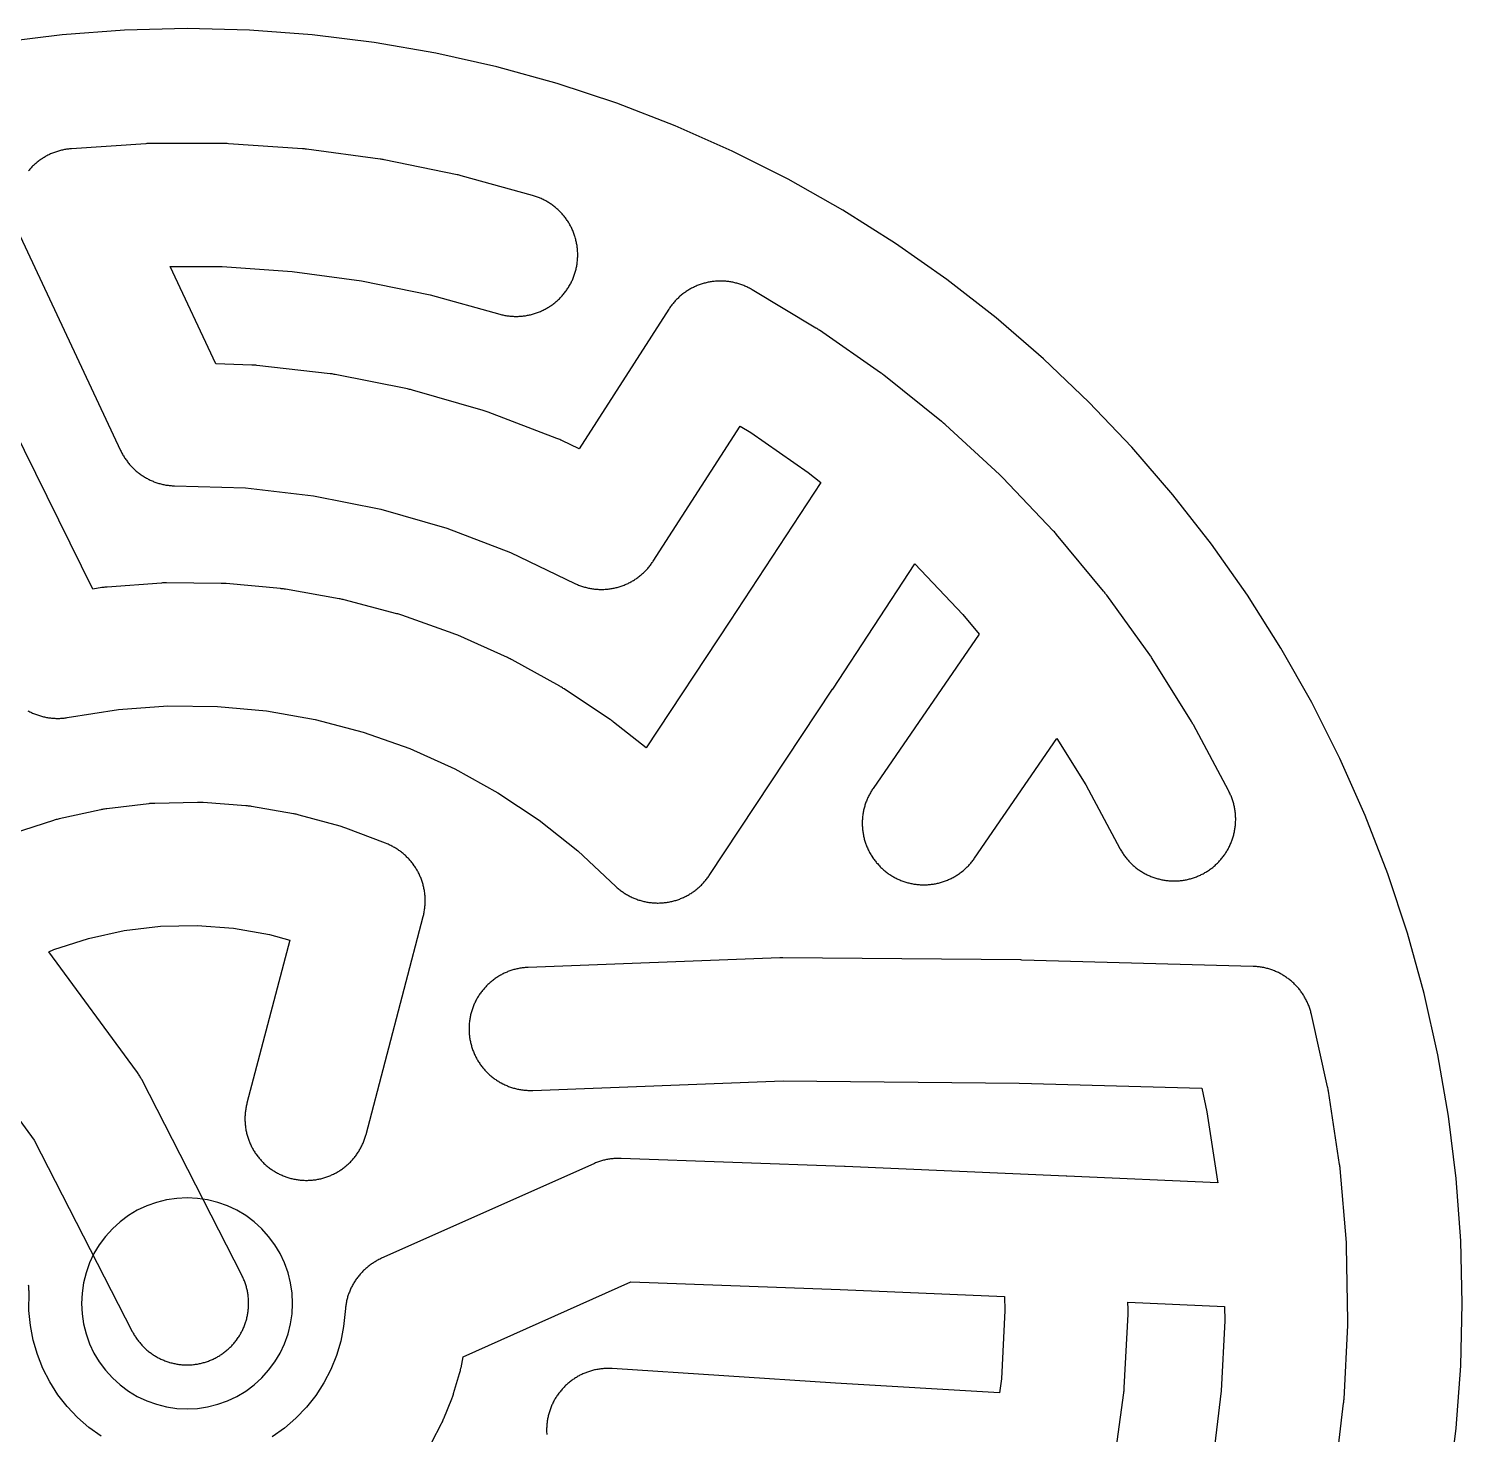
# Model space of a CAD drawing. Header units: millimetres. Extents: x -145 to 145, y -145 to 145.
# Drawn here: x -18 to 145, y -14.9 to 145 of the extents above; entities that cross this region are included whole.
import ezdxf

# ---------------------------------------------------------------- set-up
doc = ezdxf.new("R2010")
doc.units = ezdxf.units.MM
doc.layers.add('BOUNDARY', color=3, linetype='CONTINUOUS')
doc.layers.add('CORRIDORS', color=1, linetype='CONTINUOUS')

msp = doc.modelspace()

# ---------------------------------------------------------------- linework, layer by layer
at = {"layer": 'BOUNDARY'}
msp.add_lwpolyline([(143.431, -21.276), (144.302, -14.212), (144.825, -7.115), (145, 0), (144.825, 7.115), (144.302, 14.212), (143.431, 21.276), (142.214, 28.288), (140.655, 35.232), (138.756, 42.091), (136.524, 48.849), (133.963, 55.489), (131.078, 61.995), (127.879, 68.353), (124.371, 74.545), (120.563, 80.558), (116.465, 86.376), (112.087, 91.987), (107.438, 97.376), (102.53, 102.53), (97.376, 107.438), (91.987, 112.087), (86.376, 116.465), (80.558, 120.563), (74.545, 124.371), (68.353, 127.879), (61.995, 131.078), (55.489, 133.963), (48.849, 136.524), (42.091, 138.756), (35.232, 140.655), (28.288, 142.214), (21.276, 143.431), (14.212, 144.302), (7.115, 144.825), (0, 145), (-7.115, 144.825), (-14.212, 144.302), (-21.276, 143.431)], dxfattribs=at)
msp.add_lwpolyline([(12, 0), (11.942, 1.176), (11.769, 2.341), (11.483, 3.483), (11.087, 4.592), (10.583, 5.657), (9.978, 6.667), (9.276, 7.613), (8.485, 8.485), (7.613, 9.276), (6.667, 9.978), (5.657, 10.583), (4.592, 11.087), (3.483, 11.483), (2.341, 11.769), (1.176, 11.942), (0, 12), (-1.176, 11.942), (-2.341, 11.769), (-3.483, 11.483), (-4.592, 11.087), (-5.657, 10.583), (-6.667, 9.978), (-7.613, 9.276), (-8.485, 8.485), (-9.276, 7.613), (-9.978, 6.667), (-10.583, 5.657), (-11.087, 4.592), (-11.483, 3.483), (-11.769, 2.341), (-11.942, 1.176), (-12, 0), (-11.942, -1.176), (-11.769, -2.341), (-11.483, -3.483), (-11.087, -4.592), (-10.583, -5.657), (-9.978, -6.667), (-9.276, -7.613), (-8.485, -8.485), (-7.613, -9.276), (-6.667, -9.978), (-5.657, -10.583), (-4.592, -11.087), (-3.483, -11.483), (-2.341, -11.769), (-1.176, -11.942), (0, -12), (1.176, -11.942), (2.341, -11.769), (3.483, -11.483), (4.592, -11.087), (5.657, -10.583), (6.667, -9.978), (7.613, -9.276), (8.485, -8.485), (9.276, -7.613), (9.978, -6.667), (10.583, -5.657), (11.087, -4.592), (11.483, -3.483), (11.769, -2.341), (11.942, -1.176)], close=True, dxfattribs=at)
at = {"layer": 'CORRIDORS'}
for points in [[(-18.093, 67.412), (-17.989, 67.355), (-17.884, 67.301), (-17.778, 67.248), (-17.671, 67.197), (-17.564, 67.148), (-17.455, 67.101), (-17.346, 67.055), (-17.236, 67.012), (-17.125, 66.97), (-17.014, 66.93), (-16.902, 66.892), (-16.789, 66.856), (-16.676, 66.822), (-16.562, 66.789), (-16.448, 66.759), (-16.333, 66.731), (-16.217, 66.704), (-16.102, 66.68), (-15.985, 66.657), (-15.869, 66.637), (-15.752, 66.618), (-15.635, 66.601), (-15.518, 66.587), (-15.4, 66.574), (-15.282, 66.563), (-15.164, 66.555), (-15.046, 66.548), (-14.928, 66.543), (-14.809, 66.541), (-14.691, 66.54), (-14.573, 66.541), (-14.454, 66.545), (-14.336, 66.55), (-14.218, 66.557), (-14.1, 66.567), (-13.982, 66.578), (-13.865, 66.591), (-13.748, 66.606), (-13.623, 66.625), (-7.784, 67.543), (-2.183, 67.955), (3.449, 67.903), (9.032, 67.387), (14.58, 66.409), (20.007, 64.983), (25.318, 63.106), (30.434, 60.805), (35.348, 58.088), (40.031, 54.966), (44.432, 51.476), (48.742, 47.434), (48.829, 47.353), (48.917, 47.275), (49.007, 47.197), (49.098, 47.122), (49.19, 47.048), (49.284, 46.975), (49.378, 46.904), (49.474, 46.835), (49.571, 46.767), (49.669, 46.701), (49.769, 46.636), (49.869, 46.574), (49.97, 46.513), (50.073, 46.453), (50.176, 46.396), (50.28, 46.34), (50.386, 46.286), (50.492, 46.234), (50.599, 46.183), (50.707, 46.135), (50.815, 46.088), (50.925, 46.043), (51.035, 46), (51.146, 45.959), (51.257, 45.919), (51.37, 45.882), (51.482, 45.846), (51.596, 45.812), (51.71, 45.781), (51.824, 45.751), (51.939, 45.723), (52.055, 45.697), (52.171, 45.673), (52.287, 45.651), (52.404, 45.631), (52.521, 45.613), (52.638, 45.597), (52.755, 45.583), (52.873, 45.571), (52.991, 45.561), (53.109, 45.553), (53.227, 45.547), (53.345, 45.542), (53.464, 45.54), (53.582, 45.54), (53.7, 45.542), (53.818, 45.546), (53.937, 45.552), (54.055, 45.56), (54.173, 45.57), (54.29, 45.581), (54.408, 45.595), (54.525, 45.611), (54.642, 45.629), (54.759, 45.649), (54.875, 45.67), (54.991, 45.694), (55.106, 45.72), (55.222, 45.747), (55.336, 45.777), (55.45, 45.808), (55.564, 45.842), (55.677, 45.877), (55.789, 45.914), (55.901, 45.954), (56.012, 45.995), (56.122, 46.037), (56.231, 46.082), (56.34, 46.129), (56.448, 46.177), (56.555, 46.227), (56.661, 46.279), (56.767, 46.333), (56.871, 46.389), (56.975, 46.446), (57.077, 46.505), (57.179, 46.566), (57.279, 46.629), (57.379, 46.693), (57.477, 46.759), (57.574, 46.826), (57.67, 46.896), (57.765, 46.966), (57.858, 47.039), (57.951, 47.113), (58.042, 47.188), (58.132, 47.265), (58.22, 47.344), (58.307, 47.424), (58.393, 47.505), (58.478, 47.588), (58.561, 47.672), (58.642, 47.758), (58.722, 47.845), (58.801, 47.934), (58.878, 48.023), (58.954, 48.114), (59.028, 48.207), (59.1, 48.3), (59.171, 48.395), (59.24, 48.491), (59.308, 48.588), (59.366, 48.674), (73.396, 69.854), (73.412, 69.879), (82.751, 84.11), (88.225, 78.353), (90.08, 76.116), (78.005, 58.58), (77.938, 58.482), (77.874, 58.383), (77.811, 58.283), (77.75, 58.181), (77.69, 58.079), (77.632, 57.976), (77.576, 57.872), (77.522, 57.766), (77.47, 57.66), (77.419, 57.553), (77.37, 57.446), (77.323, 57.337), (77.278, 57.228), (77.235, 57.118), (77.193, 57.007), (77.154, 56.895), (77.116, 56.783), (77.08, 56.67), (77.046, 56.557), (77.014, 56.443), (76.984, 56.329), (76.956, 56.214), (76.93, 56.098), (76.906, 55.982), (76.884, 55.866), (76.863, 55.75), (76.845, 55.633), (76.829, 55.516), (76.815, 55.398), (76.802, 55.28), (76.792, 55.163), (76.784, 55.045), (76.777, 54.926), (76.773, 54.808), (76.77, 54.69), (76.77, 54.572), (76.772, 54.453), (76.775, 54.335), (76.781, 54.217), (76.789, 54.099), (76.798, 53.981), (76.81, 53.863), (76.824, 53.746), (76.839, 53.628), (76.857, 53.511), (76.876, 53.395), (76.898, 53.278), (76.921, 53.162), (76.947, 53.047), (76.974, 52.932), (77.004, 52.817), (77.035, 52.703), (77.068, 52.589), (77.103, 52.476), (77.14, 52.364), (77.179, 52.252), (77.22, 52.141), (77.263, 52.031), (77.307, 51.921), (77.353, 51.812), (77.402, 51.704), (77.452, 51.597), (77.503, 51.491), (77.557, 51.385), (77.612, 51.281), (77.67, 51.177), (77.729, 51.074), (77.789, 50.973), (77.851, 50.872), (77.981, 50.674), (78.049, 50.577), (78.118, 50.481), (78.188, 50.386), (78.26, 50.292), (78.334, 50.2), (78.409, 50.108), (78.486, 50.018), (78.644, 49.842), (78.726, 49.757), (78.809, 49.672), (78.893, 49.589), (78.978, 49.507), (79.065, 49.427), (79.154, 49.348), (79.243, 49.271), (79.334, 49.195), (79.426, 49.121), (79.52, 49.048), (79.614, 48.977), (79.71, 48.908), (79.807, 48.84), (79.905, 48.774), (80.004, 48.709), (80.105, 48.646), (80.206, 48.585), (80.308, 48.526), (80.412, 48.468), (80.516, 48.412), (80.621, 48.358), (80.727, 48.306), (80.834, 48.255), (80.942, 48.207), (81.051, 48.16), (81.16, 48.115), (81.27, 48.072), (81.381, 48.03), (81.493, 47.991), (81.605, 47.953), (81.718, 47.918), (81.831, 47.884), (81.945, 47.852), (82.059, 47.822), (82.174, 47.794), (82.29, 47.768), (82.406, 47.744), (82.522, 47.722), (82.639, 47.702), (82.755, 47.684), (82.873, 47.668), (82.99, 47.654), (83.108, 47.641), (83.226, 47.631), (83.344, 47.623), (83.462, 47.617), (83.58, 47.613), (83.698, 47.61), (83.817, 47.61), (83.935, 47.612), (84.053, 47.616), (84.172, 47.622), (84.29, 47.629), (84.408, 47.639), (84.525, 47.651), (84.643, 47.665), (84.76, 47.68), (84.877, 47.698), (84.994, 47.718), (85.11, 47.739), (85.226, 47.763), (85.341, 47.789), (85.457, 47.816), (85.571, 47.846), (85.685, 47.877), (85.799, 47.91), (85.912, 47.946), (86.024, 47.983), (86.136, 48.022), (86.247, 48.063), (86.357, 48.106), (86.467, 48.15), (86.575, 48.197), (86.683, 48.245), (86.791, 48.295), (86.897, 48.347), (87.002, 48.401), (87.107, 48.456), (87.21, 48.514), (87.313, 48.573), (87.414, 48.634), (87.515, 48.696), (87.614, 48.76), (87.713, 48.826), (87.81, 48.893), (87.906, 48.962), (88.001, 49.033), (88.187, 49.179), (88.278, 49.255), (88.368, 49.332), (88.456, 49.41), (88.544, 49.49), (88.714, 49.654), (88.797, 49.739), (88.879, 49.824), (88.959, 49.911), (89.037, 50), (89.115, 50.09), (89.19, 50.18), (89.264, 50.273), (89.337, 50.366), (89.408, 50.461), (89.477, 50.557), (89.535, 50.64), (98.912, 64.258), (102.193, 58.994), (106.054, 51.756), (106.11, 51.652), (106.168, 51.549), (106.229, 51.447), (106.29, 51.346), (106.354, 51.246), (106.419, 51.147), (106.486, 51.05), (106.554, 50.953), (106.624, 50.858), (106.696, 50.764), (106.769, 50.671), (106.844, 50.579), (106.92, 50.489), (106.998, 50.4), (107.077, 50.312), (107.158, 50.225), (107.24, 50.14), (107.324, 50.057), (107.409, 49.975), (107.496, 49.894), (107.584, 49.814), (107.673, 49.737), (107.763, 49.66), (107.855, 49.586), (107.948, 49.513), (108.042, 49.441), (108.138, 49.371), (108.234, 49.303), (108.332, 49.236), (108.431, 49.171), (108.531, 49.107), (108.632, 49.046), (108.734, 48.986), (108.837, 48.928), (108.941, 48.871), (109.045, 48.816), (109.151, 48.763), (109.258, 48.712), (109.365, 48.663), (109.474, 48.615), (109.583, 48.57), (109.693, 48.526), (109.804, 48.484), (109.915, 48.444), (110.027, 48.406), (110.139, 48.369), (110.253, 48.335), (110.366, 48.303), (110.481, 48.272), (110.596, 48.243), (110.711, 48.217), (110.827, 48.192), (110.943, 48.169), (111.059, 48.149), (111.176, 48.13), (111.293, 48.113), (111.411, 48.098), (111.528, 48.085), (111.646, 48.074), (111.764, 48.066), (111.882, 48.059), (112, 48.054), (112.119, 48.051), (112.237, 48.05), (112.355, 48.051), (112.473, 48.054), (112.592, 48.059), (112.71, 48.066), (112.828, 48.076), (112.946, 48.087), (113.063, 48.1), (113.181, 48.115), (113.298, 48.132), (113.414, 48.151), (113.531, 48.172), (113.647, 48.195), (113.763, 48.22), (113.878, 48.247), (113.993, 48.276), (114.107, 48.306), (114.221, 48.339), (114.334, 48.374), (114.446, 48.41), (114.558, 48.448), (114.669, 48.489), (114.78, 48.531), (114.89, 48.575), (114.999, 48.621), (115.107, 48.669), (115.215, 48.718), (115.321, 48.769), (115.427, 48.823), (115.532, 48.878), (115.635, 48.934), (115.738, 48.993), (115.84, 49.053), (115.941, 49.115), (116.041, 49.178), (116.14, 49.244), (116.237, 49.31), (116.334, 49.379), (116.429, 49.449), (116.523, 49.521), (116.616, 49.594), (116.707, 49.669), (116.798, 49.746), (116.887, 49.824), (116.974, 49.903), (117.061, 49.984), (117.146, 50.066), (117.229, 50.15), (117.311, 50.235), (117.392, 50.322), (117.471, 50.41), (117.549, 50.499), (117.625, 50.59), (117.7, 50.681), (117.773, 50.775), (117.844, 50.869), (117.914, 50.964), (117.982, 51.061), (118.049, 51.159), (118.114, 51.258), (118.177, 51.358), (118.239, 51.459), (118.298, 51.561), (118.357, 51.664), (118.413, 51.768), (118.467, 51.873), (118.52, 51.979), (118.571, 52.086), (118.62, 52.193), (118.668, 52.302), (118.713, 52.411), (118.757, 52.521), (118.799, 52.631), (118.839, 52.743), (118.877, 52.855), (118.913, 52.967), (118.947, 53.081), (118.98, 53.195), (119.01, 53.309), (119.038, 53.424), (119.065, 53.539), (119.09, 53.655), (119.112, 53.771), (119.133, 53.887), (119.151, 54.004), (119.168, 54.121), (119.183, 54.239), (119.196, 54.356), (119.206, 54.474), (119.215, 54.592), (119.222, 54.71), (119.226, 54.829), (119.229, 54.947), (119.23, 55.065), (119.229, 55.184), (119.225, 55.302), (119.22, 55.42), (119.213, 55.538), (119.204, 55.656), (119.192, 55.774), (119.179, 55.891), (119.164, 56.009), (119.147, 56.126), (119.128, 56.243), (119.107, 56.359), (119.083, 56.475), (119.058, 56.591), (119.031, 56.706), (119.002, 56.821), (118.971, 56.935), (118.939, 57.049), (118.904, 57.162), (118.867, 57.274), (118.829, 57.386), (118.788, 57.497), (118.746, 57.608), (118.702, 57.717), (118.656, 57.826), (118.608, 57.935), (118.558, 58.042), (118.507, 58.149), (118.454, 58.254), (118.406, 58.344), (114.433, 65.793), (114.377, 65.897), (114.319, 66), (114.258, 66.102), (114.197, 66.202), (109.73, 73.367), (109.667, 73.467), (109.602, 73.566), (109.535, 73.664), (109.466, 73.76), (104.571, 80.543), (104.517, 80.619), (104.447, 80.715), (104.387, 80.794), (104.385, 80.796), (104.312, 80.889), (104.27, 80.94), (104.211, 81.012), (104.196, 81.03), (98.845, 87.478), (98.769, 87.568), (98.691, 87.658), (98.611, 87.745), (98.531, 87.831), (92.712, 93.951), (92.63, 94.036), (92.546, 94.12), (92.461, 94.202), (92.374, 94.283), (86.231, 99.925), (86.145, 100.005), (86.057, 100.084), (86.033, 100.105), (85.978, 100.153), (85.888, 100.229), (85.806, 100.296), (85.798, 100.302), (79.209, 105.583), (79.116, 105.656), (79.022, 105.728), (78.926, 105.798), (78.83, 105.866), (71.899, 110.69), (71.801, 110.757), (71.702, 110.822), (71.602, 110.886), (71.502, 110.947), (64.262, 115.292), (64.16, 115.352), (64.057, 115.41), (63.953, 115.467), (63.848, 115.522), (63.743, 115.575), (63.636, 115.626), (63.528, 115.675), (63.42, 115.723), (63.311, 115.769), (63.201, 115.813), (63.09, 115.855), (62.979, 115.895), (62.867, 115.933), (62.755, 115.969), (62.641, 116.004), (62.528, 116.036), (62.413, 116.067), (62.299, 116.096), (62.183, 116.122), (62.068, 116.147), (61.951, 116.17), (61.835, 116.191), (61.718, 116.21), (61.601, 116.226), (61.484, 116.241), (61.366, 116.254), (61.248, 116.265), (61.13, 116.274), (61.012, 116.281), (60.894, 116.286), (60.776, 116.289), (60.657, 116.29), (60.539, 116.289), (60.421, 116.286), (60.303, 116.281), (60.184, 116.274), (60.066, 116.265), (59.949, 116.254), (59.831, 116.241), (59.714, 116.226), (59.597, 116.209), (59.48, 116.19), (59.363, 116.169), (59.247, 116.146), (59.132, 116.121), (59.016, 116.094), (58.902, 116.066), (58.787, 116.035), (58.674, 116.002), (58.56, 115.968), (58.448, 115.931), (58.336, 115.893), (58.225, 115.853), (58.114, 115.811), (58.004, 115.767), (57.895, 115.721), (57.787, 115.673), (57.679, 115.624), (57.573, 115.572), (57.467, 115.519), (57.362, 115.464), (57.258, 115.408), (57.155, 115.349), (57.053, 115.289), (56.952, 115.228), (56.853, 115.164), (56.754, 115.099), (56.656, 115.032), (56.56, 114.963), (56.464, 114.893), (56.37, 114.822), (56.186, 114.674), (56.096, 114.597), (56.006, 114.519), (55.919, 114.44), (55.832, 114.359), (55.747, 114.277), (55.664, 114.193), (55.582, 114.108), (55.501, 114.021), (55.422, 113.933), (55.344, 113.844), (55.268, 113.754), (55.193, 113.662), (55.12, 113.569), (55.048, 113.475), (54.979, 113.379), (54.91, 113.282), (54.844, 113.185), (54.772, 113.075), (44.568, 97.201), (42.597, 98.149), (42.489, 98.199), (42.382, 98.248), (42.273, 98.295), (42.163, 98.34), (42.058, 98.381), (34.233, 101.368), (34.122, 101.409), (34.011, 101.448), (33.899, 101.486), (33.786, 101.521), (33.678, 101.554), (25.631, 103.876), (25.517, 103.907), (25.402, 103.937), (25.287, 103.965), (25.172, 103.991), (25.062, 104.014), (16.848, 105.656), (16.732, 105.678), (16.615, 105.699), (16.498, 105.717), (16.381, 105.733), (16.269, 105.747), (7.946, 106.696), (7.828, 106.708), (7.71, 106.719), (7.592, 106.727), (7.474, 106.734), (7.361, 106.738), (3.29, 106.859), (-1.902, 117.93), (3.988, 117.93), (11.943, 117.392), (19.831, 116.32), (27.645, 114.714), (35.551, 112.524), (35.665, 112.493), (35.78, 112.465), (35.895, 112.438), (36.011, 112.413), (36.127, 112.39), (36.244, 112.37), (36.361, 112.351), (36.478, 112.334), (36.595, 112.319), (36.713, 112.306), (36.83, 112.295), (36.948, 112.286), (37.067, 112.279), (37.185, 112.274), (37.303, 112.271), (37.421, 112.27), (37.54, 112.271), (37.658, 112.274), (37.776, 112.279), (37.894, 112.286), (38.012, 112.295), (38.13, 112.306), (38.248, 112.319), (38.365, 112.334), (38.482, 112.351), (38.599, 112.37), (38.715, 112.391), (38.831, 112.414), (38.947, 112.439), (39.062, 112.465), (39.177, 112.494), (39.291, 112.525), (39.405, 112.557), (39.518, 112.592), (39.631, 112.628), (39.743, 112.667), (39.854, 112.707), (39.965, 112.749), (40.075, 112.793), (40.184, 112.839), (40.292, 112.886), (40.399, 112.936), (40.506, 112.987), (40.612, 113.04), (40.717, 113.095), (40.821, 113.152), (40.924, 113.21), (41.025, 113.27), (41.126, 113.332), (41.226, 113.395), (41.325, 113.46), (41.423, 113.527), (41.519, 113.596), (41.614, 113.666), (41.709, 113.738), (41.801, 113.811), (41.893, 113.886), (41.983, 113.962), (42.073, 114.04), (42.16, 114.119), (42.247, 114.2), (42.332, 114.282), (42.415, 114.366), (42.497, 114.451), (42.578, 114.538), (42.657, 114.626), (42.735, 114.715), (42.811, 114.805), (42.886, 114.897), (42.959, 114.99), (43.031, 115.084), (43.101, 115.18), (43.169, 115.276), (43.236, 115.374), (43.301, 115.473), (43.364, 115.573), (43.426, 115.674), (43.486, 115.776), (43.544, 115.879), (43.6, 115.983), (43.655, 116.088), (43.708, 116.194), (43.759, 116.3), (43.808, 116.408), (43.856, 116.516), (43.901, 116.626), (43.945, 116.736), (43.987, 116.846), (44.027, 116.958), (44.065, 117.07), (44.101, 117.182), (44.136, 117.295), (44.168, 117.409), (44.199, 117.524), (44.227, 117.638), (44.254, 117.754), (44.278, 117.869), (44.301, 117.985), (44.322, 118.102), (44.341, 118.219), (44.357, 118.336), (44.372, 118.453), (44.385, 118.571), (44.396, 118.689), (44.405, 118.807), (44.411, 118.925), (44.416, 119.043), (44.419, 119.161), (44.42, 119.28), (44.419, 119.398), (44.416, 119.516), (44.411, 119.634), (44.403, 119.753), (44.394, 119.871), (44.383, 119.988), (44.37, 120.106), (44.355, 120.223), (44.338, 120.34), (44.319, 120.457), (44.298, 120.574), (44.275, 120.69), (44.25, 120.805), (44.223, 120.921), (44.194, 121.035), (44.163, 121.149), (44.13, 121.263), (44.096, 121.376), (44.059, 121.489), (44.021, 121.601), (43.98, 121.712), (43.938, 121.823), (43.894, 121.932), (43.848, 122.041), (43.8, 122.15), (43.751, 122.257), (43.699, 122.364), (43.646, 122.469), (43.591, 122.574), (43.534, 122.678), (43.476, 122.781), (43.416, 122.883), (43.354, 122.983), (43.29, 123.083), (43.225, 123.182), (43.158, 123.279), (43.089, 123.376), (43.019, 123.471), (42.947, 123.565), (42.874, 123.658), (42.799, 123.75), (42.723, 123.84), (42.645, 123.929), (42.565, 124.016), (42.484, 124.103), (42.402, 124.188), (42.318, 124.271), (42.233, 124.353), (42.146, 124.434), (42.058, 124.513), (41.969, 124.591), (41.878, 124.667), (41.786, 124.741), (41.693, 124.814), (41.599, 124.886), (41.503, 124.956), (41.407, 125.024), (41.309, 125.09), (41.21, 125.155), (41.11, 125.218), (41.009, 125.28), (40.907, 125.34), (40.804, 125.398), (40.7, 125.454), (40.595, 125.509), (40.489, 125.561), (40.382, 125.612), (40.274, 125.662), (40.166, 125.709), (40.057, 125.754), (39.947, 125.798), (39.836, 125.84), (39.725, 125.88), (39.613, 125.918), (39.5, 125.954), (39.387, 125.988), (39.289, 126.016), (31.153, 128.27), (31.039, 128.301), (30.924, 128.329), (30.809, 128.356), (30.693, 128.381), (22.424, 130.08), (22.308, 130.103), (22.191, 130.123), (22.074, 130.142), (21.958, 130.159), (13.593, 131.296), (13.475, 131.311), (13.358, 131.324), (13.24, 131.335), (13.122, 131.344), (4.695, 131.914), (4.577, 131.921), (4.459, 131.926), (4.341, 131.929), (4.223, 131.93), (-4.223, 131.93), (-4.341, 131.929), (-4.46, 131.926), (-4.578, 131.921), (-4.695, 131.914), (-13.122, 131.344), (-13.24, 131.335), (-13.358, 131.324), (-13.476, 131.311), (-13.593, 131.296), (-13.71, 131.279), (-13.827, 131.26), (-13.944, 131.239), (-14.06, 131.217), (-14.175, 131.192), (-14.291, 131.165), (-14.405, 131.136), (-14.52, 131.106), (-14.633, 131.073), (-14.747, 131.039), (-14.859, 131.002), (-14.971, 130.964), (-15.082, 130.924), (-15.193, 130.882), (-15.303, 130.838), (-15.412, 130.792), (-15.52, 130.744), (-15.628, 130.695), (-15.734, 130.644), (-15.84, 130.591), (-15.945, 130.536), (-16.049, 130.479), (-16.152, 130.421), (-16.254, 130.361), (-16.355, 130.299), (-16.455, 130.236), (-16.553, 130.171), (-16.651, 130.104), (-16.748, 130.035), (-16.843, 129.965), (-16.937, 129.894), (-17.03, 129.82), (-17.122, 129.746), (-17.212, 129.669), (-17.301, 129.591), (-17.389, 129.512), (-17.475, 129.431), (-17.56, 129.349), (-17.644, 129.265), (-17.726, 129.18), (-17.807, 129.094), (-17.886, 129.006), (-17.964, 128.917), (-18.04, 128.826)], [(-18.988, 121.388), (-7.558, 97.018), (-7.506, 96.911), (-7.453, 96.805), (-7.399, 96.7), (-7.342, 96.596), (-7.284, 96.493), (-7.224, 96.391), (-7.162, 96.29), (-7.099, 96.19), (-7.034, 96.091), (-6.967, 95.994), (-6.899, 95.897), (-6.829, 95.802), (-6.757, 95.708), (-6.684, 95.615), (-6.609, 95.523), (-6.533, 95.432), (-6.455, 95.343), (-6.376, 95.255), (-6.295, 95.169), (-6.213, 95.084), (-6.129, 95), (-6.044, 94.918), (-5.958, 94.837), (-5.87, 94.758), (-5.781, 94.68), (-5.691, 94.604), (-5.599, 94.529), (-5.506, 94.456), (-5.412, 94.384), (-5.317, 94.314), (-5.22, 94.245), (-5.122, 94.179), (-5.024, 94.114), (-4.924, 94.05), (-4.823, 93.988), (-4.721, 93.928), (-4.618, 93.87), (-4.514, 93.813), (-4.409, 93.759), (-4.303, 93.706), (-4.197, 93.654), (-4.089, 93.605), (-3.981, 93.557), (-3.872, 93.512), (-3.762, 93.468), (-3.651, 93.426), (-3.54, 93.386), (-3.428, 93.347), (-3.315, 93.311), (-3.202, 93.276), (-3.088, 93.244), (-2.974, 93.213), (-2.859, 93.185), (-2.744, 93.158), (-2.628, 93.133), (-2.512, 93.11), (-2.396, 93.089), (-2.279, 93.071), (-2.162, 93.054), (-2.044, 93.039), (-1.927, 93.026), (-1.809, 93.015), (-1.691, 93.006), (-1.573, 92.999), (-1.428, 92.993), (6.652, 92.753), (14.395, 91.87), (22.023, 90.345), (29.518, 88.182), (36.791, 85.406), (44.075, 81.902), (44.183, 81.852), (44.29, 81.803), (44.399, 81.756), (44.509, 81.711), (44.619, 81.668), (44.73, 81.627), (44.841, 81.588), (44.954, 81.55), (45.066, 81.515), (45.18, 81.481), (45.294, 81.45), (45.408, 81.42), (45.523, 81.392), (45.639, 81.366), (45.755, 81.342), (45.871, 81.321), (45.988, 81.301), (46.105, 81.283), (46.222, 81.267), (46.339, 81.253), (46.457, 81.241), (46.575, 81.23), (46.693, 81.222), (46.811, 81.216), (46.929, 81.212), (47.048, 81.21), (47.166, 81.21), (47.284, 81.212), (47.403, 81.216), (47.521, 81.222), (47.639, 81.23), (47.757, 81.24), (47.874, 81.252), (47.992, 81.266), (48.109, 81.282), (48.226, 81.3), (48.343, 81.319), (48.459, 81.341), (48.575, 81.365), (48.69, 81.391), (48.806, 81.418), (48.92, 81.448), (49.034, 81.48), (49.148, 81.513), (49.26, 81.549), (49.373, 81.586), (49.484, 81.625), (49.595, 81.666), (49.706, 81.709), (49.815, 81.754), (49.924, 81.8), (50.032, 81.849), (50.139, 81.899), (50.245, 81.951), (50.35, 82.005), (50.455, 82.061), (50.558, 82.118), (50.661, 82.177), (50.762, 82.238), (50.863, 82.301), (50.962, 82.365), (51.06, 82.431), (51.157, 82.499), (51.253, 82.568), (51.348, 82.639), (51.442, 82.711), (51.534, 82.785), (51.625, 82.861), (51.715, 82.938), (51.803, 83.016), (51.89, 83.097), (51.976, 83.178), (52.061, 83.261), (52.143, 83.345), (52.225, 83.431), (52.305, 83.518), (52.384, 83.607), (52.461, 83.697), (52.536, 83.788), (52.61, 83.88), (52.683, 83.974), (52.753, 84.068), (52.823, 84.164), (52.89, 84.261), (52.956, 84.36), (52.998, 84.425), (62.878, 99.795), (64.097, 99.064), (70.635, 94.513), (72.075, 93.359), (61.724, 77.586), (52.189, 63.191), (48.502, 66.116), (48.409, 66.189), (48.314, 66.26), (48.219, 66.33), (48.122, 66.397), (48.034, 66.457), (42.876, 69.895), (42.777, 69.959), (42.677, 70.023), (42.576, 70.084), (42.474, 70.144), (42.382, 70.195), (36.958, 73.195), (36.854, 73.252), (36.749, 73.306), (36.643, 73.359), (36.536, 73.41), (36.44, 73.454), (30.786, 75.996), (30.678, 76.044), (30.569, 76.09), (30.459, 76.134), (30.348, 76.176), (30.249, 76.212), (24.404, 78.278), (24.292, 78.316), (24.179, 78.353), (24.066, 78.388), (23.953, 78.42), (23.85, 78.448), (17.854, 80.024), (17.74, 80.053), (17.625, 80.08), (17.509, 80.106), (17.393, 80.129), (17.29, 80.148), (11.185, 81.224), (11.068, 81.243), (10.951, 81.261), (10.834, 81.276), (10.716, 81.29), (10.614, 81.3), (4.441, 81.87), (4.323, 81.88), (4.205, 81.888), (4.086, 81.894), (3.968, 81.898), (3.862, 81.9), (-2.338, 81.958), (-2.456, 81.958), (-2.574, 81.956), (-2.692, 81.952), (-2.811, 81.946), (-2.917, 81.939), (-9.1, 81.484), (-9.218, 81.474), (-9.335, 81.463), (-9.453, 81.449), (-9.57, 81.433), (-9.673, 81.418), (-10.708, 81.255), (-19.771, 99.644)], [(-27.777, 32.744), (-17.368, 18.575), (-6.232, -3.189), (-6.177, -3.293), (-6.12, -3.397), (-6.062, -3.5), (-6.002, -3.602), (-5.94, -3.703), (-5.877, -3.803), (-5.812, -3.902), (-5.745, -4), (-5.676, -4.096), (-5.606, -4.191), (-5.535, -4.286), (-5.462, -4.379), (-5.387, -4.47), (-5.31, -4.561), (-5.233, -4.65), (-5.153, -4.738), (-5.072, -4.824), (-4.99, -4.909), (-4.906, -4.993), (-4.821, -5.075), (-4.735, -5.156), (-4.647, -5.235), (-4.558, -5.313), (-4.467, -5.389), (-4.376, -5.464), (-4.283, -5.537), (-4.189, -5.609), (-4.093, -5.679), (-3.997, -5.747), (-3.899, -5.814), (-3.8, -5.879), (-3.7, -5.942), (-3.599, -6.004), (-3.497, -6.064), (-3.394, -6.122), (-3.29, -6.179), (-3.185, -6.233), (-3.08, -6.286), (-2.973, -6.337), (-2.865, -6.387), (-2.757, -6.434), (-2.648, -6.48), (-2.538, -6.524), (-2.427, -6.566), (-2.316, -6.606), (-2.204, -6.644), (-2.091, -6.68), (-1.978, -6.715), (-1.864, -6.747), (-1.75, -6.778), (-1.635, -6.806), (-1.52, -6.833), (-1.404, -6.858), (-1.288, -6.88), (-1.172, -6.901), (-1.055, -6.92), (-0.938, -6.937), (-0.82, -6.952), (-0.703, -6.965), (-0.585, -6.976), (-0.467, -6.984), (-0.349, -6.991), (-0.231, -6.996), (-0.112, -6.999), (0.006, -7), (0.124, -6.999), (0.243, -6.996), (0.361, -6.991), (0.479, -6.984), (0.597, -6.975), (0.715, -6.963), (0.832, -6.95), (0.95, -6.935), (1.067, -6.918), (1.183, -6.899), (1.3, -6.878), (1.416, -6.855), (1.532, -6.83), (1.647, -6.804), (1.762, -6.775), (1.876, -6.744), (1.99, -6.711), (2.103, -6.677), (2.215, -6.64), (2.327, -6.602), (2.439, -6.562), (2.549, -6.519), (2.659, -6.475), (2.768, -6.429), (2.876, -6.382), (2.984, -6.332), (3.09, -6.281), (3.196, -6.228), (3.301, -6.173), (3.405, -6.116), (3.508, -6.058), (3.609, -5.998), (3.71, -5.936), (3.81, -5.872), (3.909, -5.807), (4.006, -5.74), (4.103, -5.672), (4.198, -5.601), (4.292, -5.53), (4.385, -5.456), (4.477, -5.381), (4.567, -5.305), (4.656, -5.227), (4.744, -5.148), (4.83, -5.067), (4.915, -4.984), (4.999, -4.9), (5.081, -4.815), (5.161, -4.729), (5.24, -4.641), (5.318, -4.552), (5.394, -4.461), (5.469, -4.369), (5.542, -4.276), (5.614, -4.182), (5.752, -3.99), (5.818, -3.892), (5.883, -3.793), (5.947, -3.693), (6.008, -3.592), (6.068, -3.49), (6.126, -3.387), (6.182, -3.283), (6.237, -3.178), (6.29, -3.072), (6.341, -2.965), (6.39, -2.858), (6.438, -2.749), (6.483, -2.64), (6.527, -2.53), (6.569, -2.419), (6.609, -2.308), (6.647, -2.196), (6.683, -2.083), (6.717, -1.97), (6.749, -1.856), (6.78, -1.742), (6.808, -1.627), (6.835, -1.512), (6.859, -1.396), (6.882, -1.28), (6.903, -1.163), (6.921, -1.047), (6.938, -0.929), (6.953, -0.812), (6.965, -0.694), (6.976, -0.577), (6.985, -0.459), (6.992, -0.34), (6.996, -0.222), (6.999, -0.104), (7, 0.014), (6.999, 0.133), (6.996, 0.251), (6.99, 0.369), (6.983, 0.487), (6.974, 0.605), (6.963, 0.723), (6.949, 0.841), (6.934, 0.958), (6.917, 1.075), (6.898, 1.192), (6.877, 1.308), (6.854, 1.424), (6.829, 1.54), (6.802, 1.655), (6.773, 1.77), (6.742, 1.884), (6.709, 1.998), (6.674, 2.111), (6.638, 2.223), (6.599, 2.335), (6.559, 2.446), (6.516, 2.557), (6.472, 2.667), (6.426, 2.776), (6.378, 2.884), (6.329, 2.991), (6.277, 3.098), (6.232, 3.189), (-5.158, 25.449), (-5.213, 25.553), (-5.27, 25.657), (-5.328, 25.76), (-5.388, 25.862), (-5.45, 25.963), (-5.513, 26.063), (-5.578, 26.162), (-5.645, 26.26), (-5.714, 26.356), (-5.749, 26.404), (-15.724, 39.983), (-15.146, 40.233), (-11.198, 41.507), (-7.141, 42.396), (-3.01, 42.89), (1.136, 42.98), (5.277, 42.669), (9.372, 41.958), (11.674, 41.326), (6.809, 22.765), (6.78, 22.65), (6.753, 22.535), (6.727, 22.419), (6.704, 22.303), (6.683, 22.187), (6.664, 22.07), (6.647, 21.953), (6.631, 21.836), (6.618, 21.718), (6.607, 21.6), (6.597, 21.482), (6.59, 21.364), (6.585, 21.246), (6.581, 21.128), (6.58, 21.009), (6.581, 20.891), (6.583, 20.773), (6.588, 20.655), (6.595, 20.537), (6.603, 20.419), (6.614, 20.301), (6.627, 20.183), (6.641, 20.066), (6.658, 19.948), (6.677, 19.832), (6.697, 19.715), (6.72, 19.599), (6.744, 19.483), (6.771, 19.368), (6.799, 19.253), (6.829, 19.139), (6.862, 19.025), (6.896, 18.912), (6.932, 18.799), (6.97, 18.687), (7.01, 18.575), (7.051, 18.465), (7.095, 18.355), (7.14, 18.245), (7.188, 18.137), (7.237, 18.029), (7.288, 17.923), (7.341, 17.817), (7.395, 17.712), (7.451, 17.608), (7.509, 17.504), (7.569, 17.402), (7.631, 17.301), (7.694, 17.201), (7.759, 17.102), (7.825, 17.004), (7.963, 16.812), (8.035, 16.718), (8.108, 16.625), (8.182, 16.533), (8.258, 16.442), (8.336, 16.353), (8.415, 16.265), (8.496, 16.178), (8.578, 16.093), (8.661, 16.009), (8.746, 15.927), (8.833, 15.846), (8.92, 15.766), (9.009, 15.688), (9.099, 15.612), (9.191, 15.537), (9.284, 15.464), (9.378, 15.392), (9.473, 15.321), (9.569, 15.253), (9.667, 15.186), (9.766, 15.121), (9.865, 15.057), (9.966, 14.995), (10.068, 14.935), (10.171, 14.876), (10.275, 14.82), (10.379, 14.765), (10.485, 14.711), (10.592, 14.66), (10.699, 14.61), (10.807, 14.563), (10.916, 14.517), (11.026, 14.473), (11.137, 14.43), (11.248, 14.39), (11.36, 14.351), (11.472, 14.315), (11.585, 14.28), (11.699, 14.247), (11.813, 14.217), (11.928, 14.188), (12.043, 14.161), (12.159, 14.136), (12.275, 14.113), (12.391, 14.092), (12.508, 14.073), (12.625, 14.055), (12.743, 14.04), (12.86, 14.027), (12.978, 14.016), (13.096, 14.007), (13.214, 14), (13.332, 13.994), (13.451, 13.991), (13.569, 13.99), (13.687, 13.991), (13.805, 13.994), (13.924, 13.998), (14.042, 14.005), (14.16, 14.014), (14.278, 14.025), (14.395, 14.038), (14.513, 14.052), (14.63, 14.069), (14.747, 14.088), (14.863, 14.109), (14.979, 14.131), (15.095, 14.156), (15.21, 14.182), (15.325, 14.211), (15.439, 14.241), (15.553, 14.274), (15.666, 14.308), (15.779, 14.344), (15.891, 14.383), (16.002, 14.423), (16.113, 14.464), (16.223, 14.508), (16.332, 14.554), (16.441, 14.601), (16.548, 14.65), (16.655, 14.702), (16.761, 14.754), (16.866, 14.809), (16.97, 14.865), (17.073, 14.924), (17.175, 14.984), (17.276, 15.045), (17.376, 15.108), (17.475, 15.173), (17.572, 15.24), (17.669, 15.308), (17.764, 15.378), (17.859, 15.45), (17.952, 15.523), (18.044, 15.598), (18.134, 15.674), (18.223, 15.752), (18.311, 15.831), (18.398, 15.912), (18.483, 15.994), (18.567, 16.077), (18.649, 16.162), (18.73, 16.249), (18.809, 16.336), (18.887, 16.425), (18.963, 16.516), (19.038, 16.607), (19.112, 16.7), (19.183, 16.794), (19.253, 16.89), (19.322, 16.986), (19.389, 17.084), (19.454, 17.183), (19.517, 17.282), (19.579, 17.383), (19.639, 17.485), (19.698, 17.588), (19.754, 17.692), (19.809, 17.797), (19.862, 17.903), (19.914, 18.009), (19.963, 18.117), (20.011, 18.225), (20.057, 18.334), (20.101, 18.444), (20.143, 18.555), (20.183, 18.666), (20.221, 18.778), (20.258, 18.89), (20.292, 19.003), (20.325, 19.117), (20.351, 19.215), (26.851, 44.015), (26.88, 44.13), (26.907, 44.245), (26.933, 44.361), (26.956, 44.477), (26.977, 44.593), (26.996, 44.71), (27.013, 44.827), (27.029, 44.944), (27.042, 45.062), (27.053, 45.18), (27.063, 45.298), (27.07, 45.416), (27.075, 45.534), (27.079, 45.652), (27.08, 45.771), (27.079, 45.889), (27.077, 46.007), (27.072, 46.125), (27.065, 46.243), (27.057, 46.361), (27.046, 46.479), (27.033, 46.597), (27.019, 46.714), (27.002, 46.832), (26.983, 46.948), (26.963, 47.065), (26.94, 47.181), (26.916, 47.297), (26.889, 47.412), (26.861, 47.527), (26.831, 47.641), (26.798, 47.755), (26.764, 47.868), (26.728, 47.981), (26.69, 48.093), (26.65, 48.205), (26.609, 48.315), (26.565, 48.425), (26.52, 48.535), (26.472, 48.643), (26.423, 48.751), (26.372, 48.857), (26.319, 48.963), (26.265, 49.068), (26.209, 49.172), (26.151, 49.276), (26.091, 49.378), (26.029, 49.479), (25.966, 49.579), (25.901, 49.678), (25.835, 49.776), (25.697, 49.968), (25.625, 50.062), (25.552, 50.155), (25.478, 50.247), (25.402, 50.338), (25.324, 50.427), (25.245, 50.515), (25.164, 50.602), (25.082, 50.687), (24.999, 50.771), (24.914, 50.853), (24.827, 50.934), (24.74, 51.014), (24.651, 51.092), (24.561, 51.168), (24.469, 51.243), (24.376, 51.316), (24.282, 51.388), (24.187, 51.459), (24.091, 51.527), (23.993, 51.594), (23.894, 51.659), (23.795, 51.723), (23.694, 51.785), (23.592, 51.845), (23.489, 51.904), (23.385, 51.96), (23.281, 52.015), (23.175, 52.069), (23.068, 52.12), (22.961, 52.17), (22.853, 52.217), (22.744, 52.263), (22.58, 52.329), (18.065, 54.055), (17.954, 54.096), (17.842, 54.135), (17.73, 54.173), (17.617, 54.208), (17.504, 54.242), (17.42, 54.266), (12.76, 55.547), (12.646, 55.577), (12.531, 55.605), (12.416, 55.632), (12.3, 55.657), (12.184, 55.679), (12.101, 55.694), (7.338, 56.52), (7.221, 56.539), (7.104, 56.557), (6.987, 56.572), (6.869, 56.585), (6.752, 56.596), (6.666, 56.603), (1.846, 56.965), (1.728, 56.973), (1.61, 56.979), (1.492, 56.983), (1.373, 56.985), (1.255, 56.985), (1.17, 56.983), (-3.662, 56.878), (-3.78, 56.875), (-3.899, 56.869), (-4.017, 56.862), (-4.135, 56.852), (-4.252, 56.841), (-4.34, 56.831), (-9.136, 56.258), (-9.254, 56.243), (-9.371, 56.226), (-9.488, 56.207), (-9.604, 56.186), (-9.72, 56.163), (-9.804, 56.145), (-14.523, 55.111), (-14.639, 55.084), (-14.754, 55.056), (-14.868, 55.026), (-14.982, 54.994), (-15.095, 54.96), (-15.174, 54.935), (-19.771, 53.452)], [(130.511, -19.756), (131.507, -11.371), (131.52, -11.253), (131.531, -11.135), (131.54, -11.017), (131.547, -10.899), (131.974, -2.466), (131.979, -2.348), (131.982, -2.229), (131.983, -2.111), (131.982, -1.993), (131.839, 6.449), (131.838, 6.487), (131.838, 6.489), (131.835, 6.607), (131.83, 6.713), (131.827, 6.757), (131.823, 6.819), (131.815, 6.92), (131.103, 15.333), (131.092, 15.451), (131.079, 15.569), (131.064, 15.686), (131.047, 15.803), (129.768, 24.149), (129.749, 24.266), (129.728, 24.383), (129.706, 24.499), (129.681, 24.614), (127.842, 32.855), (127.815, 32.97), (127.787, 33.085), (127.756, 33.199), (127.723, 33.313), (127.689, 33.426), (127.652, 33.538), (127.614, 33.65), (127.574, 33.762), (127.532, 33.872), (127.488, 33.982), (127.442, 34.091), (127.395, 34.2), (127.345, 34.307), (127.294, 34.414), (127.241, 34.52), (127.186, 34.624), (127.13, 34.728), (127.071, 34.831), (127.011, 34.933), (126.95, 35.034), (126.886, 35.134), (126.821, 35.233), (126.754, 35.33), (126.686, 35.427), (126.616, 35.522), (126.544, 35.616), (126.471, 35.709), (126.396, 35.801), (126.32, 35.891), (126.242, 35.981), (126.082, 36.155), (125.999, 36.24), (125.916, 36.323), (125.831, 36.406), (125.744, 36.486), (125.656, 36.566), (125.567, 36.643), (125.477, 36.72), (125.385, 36.794), (125.292, 36.868), (125.198, 36.939), (125.102, 37.009), (125.006, 37.078), (124.908, 37.144), (124.809, 37.209), (124.709, 37.273), (124.608, 37.334), (124.506, 37.394), (124.403, 37.453), (124.299, 37.509), (124.194, 37.564), (124.089, 37.617), (123.982, 37.668), (123.874, 37.717), (123.766, 37.765), (123.657, 37.81), (123.547, 37.854), (123.436, 37.896), (123.325, 37.936), (123.213, 37.974), (123.1, 38.011), (122.987, 38.045), (122.873, 38.077), (122.759, 38.108), (122.644, 38.137), (122.529, 38.163), (122.413, 38.188), (122.297, 38.211), (122.181, 38.231), (122.064, 38.25), (121.947, 38.267), (121.829, 38.282), (121.712, 38.295), (121.594, 38.306), (121.476, 38.314), (121.358, 38.321), (121.204, 38.327), (94.914, 39.057), (94.785, 39.06), (67.745, 39.31), (67.626, 39.31), (67.508, 39.308), (67.414, 39.305), (38.794, 38.215), (38.675, 38.209), (38.557, 38.202), (38.439, 38.192), (38.322, 38.181), (38.204, 38.167), (38.087, 38.152), (37.97, 38.135), (37.853, 38.115), (37.737, 38.094), (37.621, 38.07), (37.505, 38.045), (37.39, 38.018), (37.275, 37.989), (37.161, 37.958), (37.048, 37.924), (36.934, 37.889), (36.822, 37.853), (36.71, 37.814), (36.599, 37.773), (36.489, 37.731), (36.379, 37.686), (36.27, 37.64), (36.162, 37.592), (36.055, 37.542), (35.948, 37.49), (35.843, 37.437), (35.738, 37.382), (35.634, 37.325), (35.532, 37.266), (35.43, 37.205), (35.329, 37.143), (35.23, 37.079), (35.131, 37.014), (35.034, 36.946), (34.938, 36.878), (34.843, 36.807), (34.749, 36.735), (34.656, 36.661), (34.565, 36.586), (34.475, 36.509), (34.386, 36.431), (34.299, 36.351), (34.213, 36.27), (34.128, 36.188), (34.045, 36.103), (33.963, 36.018), (33.883, 35.931), (33.804, 35.843), (33.726, 35.753), (33.65, 35.663), (33.576, 35.571), (33.503, 35.477), (33.432, 35.383), (33.363, 35.287), (33.295, 35.19), (33.228, 35.092), (33.164, 34.993), (33.101, 34.893), (33.04, 34.792), (32.98, 34.689), (32.922, 34.586), (32.866, 34.482), (32.812, 34.377), (32.76, 34.271), (32.709, 34.164), (32.66, 34.056), (32.613, 33.947), (32.568, 33.838), (32.525, 33.728), (32.483, 33.617), (32.444, 33.506), (32.406, 33.393), (32.37, 33.281), (32.336, 33.167), (32.304, 33.053), (32.274, 32.939), (32.246, 32.824), (32.22, 32.709), (32.196, 32.593), (32.174, 32.477), (32.153, 32.36), (32.135, 32.243), (32.119, 32.126), (32.105, 32.008), (32.092, 31.891), (32.082, 31.773), (32.074, 31.655), (32.067, 31.537), (32.063, 31.418), (32.06, 31.3), (32.06, 31.182), (32.062, 31.064), (32.065, 30.945), (32.071, 30.827), (32.079, 30.709), (32.088, 30.591), (32.1, 30.473), (32.114, 30.356), (32.129, 30.238), (32.147, 30.121), (32.166, 30.005), (32.188, 29.888), (32.211, 29.772), (32.237, 29.657), (32.264, 29.542), (32.293, 29.427), (32.325, 29.313), (32.358, 29.199), (32.393, 29.087), (32.43, 28.974), (32.469, 28.862), (32.51, 28.751), (32.552, 28.641), (32.597, 28.531), (32.643, 28.422), (32.692, 28.314), (32.742, 28.207), (32.793, 28.101), (32.847, 27.995), (32.902, 27.891), (32.96, 27.787), (33.018, 27.685), (33.079, 27.583), (33.141, 27.482), (33.205, 27.383), (33.271, 27.284), (33.338, 27.187), (33.407, 27.091), (33.478, 26.996), (33.55, 26.902), (33.624, 26.81), (33.699, 26.719), (33.776, 26.629), (33.854, 26.54), (33.934, 26.453), (34.016, 26.367), (34.098, 26.282), (34.183, 26.199), (34.268, 26.117), (34.355, 26.037), (34.443, 25.958), (34.533, 25.881), (34.624, 25.805), (34.716, 25.731), (34.809, 25.658), (34.904, 25.587), (35, 25.518), (35.097, 25.45), (35.195, 25.384), (35.294, 25.319), (35.394, 25.257), (35.496, 25.195), (35.598, 25.136), (35.701, 25.078), (35.911, 24.968), (36.017, 24.916), (36.124, 24.866), (36.232, 24.817), (36.34, 24.77), (36.45, 24.725), (36.56, 24.682), (36.671, 24.64), (36.782, 24.601), (36.895, 24.563), (37.007, 24.528), (37.121, 24.494), (37.235, 24.462), (37.349, 24.432), (37.464, 24.404), (37.58, 24.378), (37.695, 24.354), (37.812, 24.332), (37.928, 24.312), (38.045, 24.294), (38.162, 24.278), (38.28, 24.264), (38.398, 24.251), (38.515, 24.241), (38.634, 24.233), (38.752, 24.227), (38.87, 24.223), (38.988, 24.22), (39.107, 24.22), (39.225, 24.222), (39.326, 24.225), (67.776, 25.309), (94.624, 25.06), (115.365, 24.484), (115.967, 21.789), (117.174, 13.909), (117.192, 13.691), (100.043, 14.483), (99.946, 14.486), (74.812, 15.573), (74.76, 15.576), (49.34, 16.486), (49.222, 16.489), (49.104, 16.49), (48.986, 16.489), (48.867, 16.486), (48.749, 16.482), (48.631, 16.475), (48.513, 16.466), (48.395, 16.455), (48.277, 16.443), (48.16, 16.428), (48.043, 16.411), (47.926, 16.393), (47.81, 16.372), (47.693, 16.349), (47.578, 16.325), (47.462, 16.298), (47.348, 16.27), (47.233, 16.239), (47.119, 16.207), (47.006, 16.173), (46.893, 16.136), (46.781, 16.098), (46.67, 16.058), (46.559, 16.017), (46.449, 15.973), (46.34, 15.927), (46.238, 15.883), (22.118, 5.123), (22.011, 5.074), (21.904, 5.023), (21.798, 4.97), (21.693, 4.915), (21.589, 4.859), (21.486, 4.801), (21.383, 4.741), (21.282, 4.68), (21.182, 4.617), (21.083, 4.552), (20.986, 4.485), (20.889, 4.417), (20.793, 4.347), (20.699, 4.276), (20.606, 4.203), (20.514, 4.128), (20.423, 4.052), (20.334, 3.975), (20.246, 3.896), (20.159, 3.815), (20.074, 3.733), (19.99, 3.65), (19.908, 3.565), (19.827, 3.478), (19.747, 3.391), (19.669, 3.302), (19.593, 3.212), (19.518, 3.12), (19.444, 3.027), (19.372, 2.933), (19.302, 2.838), (19.234, 2.742), (19.167, 2.644), (19.101, 2.546), (19.038, 2.446), (18.976, 2.345), (18.915, 2.243), (18.857, 2.14), (18.8, 2.037), (18.745, 1.932), (18.692, 1.826), (18.64, 1.72), (18.591, 1.612), (18.543, 1.504), (18.497, 1.395), (18.453, 1.285), (18.411, 1.175), (18.37, 1.063), (18.332, 0.951), (18.295, 0.839), (18.261, 0.726), (18.228, 0.612), (18.197, 0.498), (18.168, 0.383), (18.141, 0.268), (18.116, 0.152), (18.093, 0.036), (18.072, -0.08), (18.053, -0.197), (18.036, -0.314), (18.02, -0.431), (18.004, -0.585), (17.804, -2.615), (17.475, -4.294), (16.986, -5.939), (16.343, -7.533), (15.556, -9.048), (14.625, -10.487), (13.567, -11.824), (12.374, -13.067), (11.079, -14.183), (9.686, -15.169)], [(-9.764, -15.112), (-11.171, -14.104), (-12.455, -12.985), (-13.634, -11.741), (-14.689, -10.39), (-15.612, -8.945), (-16.392, -7.421), (-17.022, -5.832), (-17.499, -4.191), (-17.819, -2.505), (-17.976, -0.795), (-17.97, 1.249), (-17.971, 1.368), (-17.973, 1.486), (-17.978, 1.604), (-17.985, 1.722), (-17.993, 1.84), (-18.004, 1.958), (-18.017, 2.076)], [(27.828, -15.795), (28.924, -13.684), (28.977, -13.579), (29.029, -13.473), (29.079, -13.365), (29.127, -13.257), (29.174, -13.149), (29.202, -13.081), (30.093, -10.875), (30.136, -10.764), (30.177, -10.654), (30.217, -10.542), (30.255, -10.43), (30.291, -10.317), (30.313, -10.245), (30.99, -7.964), (31.022, -7.85), (31.053, -7.736), (31.082, -7.621), (31.109, -7.506), (31.134, -7.39), (31.148, -7.32), (31.393, -6.07), (50.46, 2.436), (74.26, 1.584), (74.26, 1.585), (92.939, 0.777), (92.991, -0.816), (92.597, -8.591), (92.382, -10.177), (73.72, -9.095), (48.34, -7.425), (48.221, -7.418), (48.103, -7.414), (47.985, -7.411), (47.867, -7.41), (47.748, -7.411), (47.63, -7.414), (47.512, -7.42), (47.394, -7.427), (47.276, -7.436), (47.158, -7.447), (47.04, -7.461), (46.923, -7.476), (46.806, -7.493), (46.689, -7.512), (46.573, -7.533), (46.457, -7.556), (46.341, -7.581), (46.226, -7.608), (46.111, -7.637), (45.997, -7.668), (45.883, -7.701), (45.77, -7.736), (45.658, -7.772), (45.546, -7.811), (45.435, -7.851), (45.324, -7.893), (45.214, -7.937), (45.105, -7.983), (44.997, -8.031), (44.89, -8.081), (44.783, -8.132), (44.677, -8.186), (44.573, -8.241), (44.469, -8.297), (44.366, -8.356), (44.264, -8.416), (44.163, -8.478), (44.064, -8.542), (43.965, -8.607), (43.868, -8.674), (43.771, -8.743), (43.676, -8.813), (43.582, -8.885), (43.489, -8.958), (43.398, -9.033), (43.307, -9.11), (43.218, -9.188), (43.131, -9.267), (43.045, -9.348), (42.96, -9.431), (42.876, -9.515), (42.794, -9.6), (42.714, -9.687), (42.635, -9.775), (42.557, -9.864), (42.481, -9.955), (42.406, -10.047), (42.333, -10.14), (42.262, -10.234), (42.192, -10.33), (42.124, -10.426), (42.058, -10.524), (41.993, -10.623), (41.93, -10.723), (41.868, -10.824), (41.808, -10.926), (41.75, -11.03), (41.694, -11.134), (41.64, -11.239), (41.587, -11.345), (41.536, -11.451), (41.487, -11.559), (41.44, -11.667), (41.394, -11.777), (41.351, -11.887), (41.309, -11.997), (41.269, -12.109), (41.231, -12.221), (41.195, -12.334), (41.161, -12.447), (41.129, -12.561), (41.098, -12.675), (41.07, -12.79), (41.044, -12.905), (41.019, -13.021), (40.997, -13.137), (40.976, -13.254), (40.958, -13.371), (40.941, -13.488), (40.926, -13.605), (40.914, -13.723), (40.903, -13.841), (40.895, -13.959), (40.888, -14.077), (40.883, -14.195), (40.881, -14.313), (40.88, -14.432), (40.881, -14.55), (40.885, -14.668), (40.89, -14.787), (40.897, -14.905)], [(105.387, -18.479), (106.51, -10.181), (106.525, -10.063), (106.538, -9.946), (106.548, -9.828), (106.557, -9.71), (106.564, -9.596), (106.988, -1.233), (106.993, -1.115), (106.996, -0.997), (106.997, -0.879), (106.996, -0.76), (106.993, -0.647), (106.967, 0.147), (117.952, -0.36), (117.98, -1.995), (117.577, -9.955), (116.636, -17.876)]]:
    msp.add_lwpolyline(points, dxfattribs=at)

doc.saveas('drawing.dxf')
